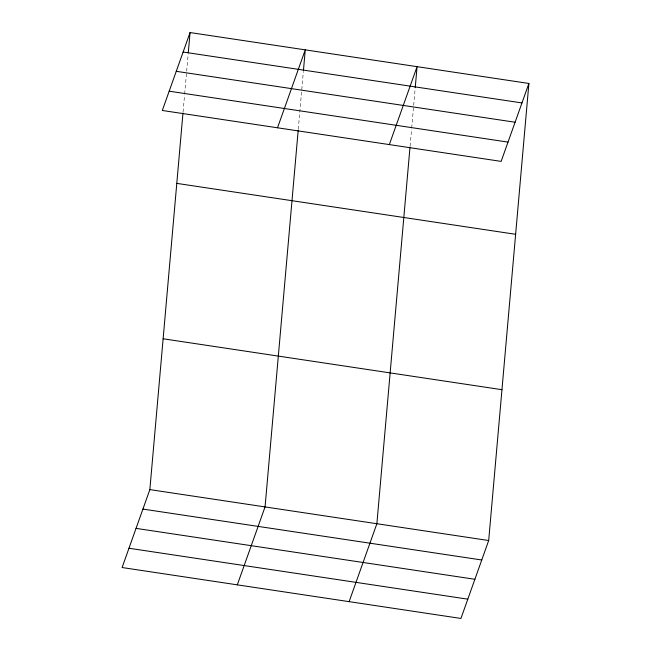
<?xml version="1.0" encoding="UTF-8"?>
<svg xmlns="http://www.w3.org/2000/svg" width="651" height="651" viewBox="0 0 651 651"><rect width="100%" height="100%" fill="white"/><g stroke="black" fill="none" stroke-linecap="round" stroke-linejoin="round"><path stroke-width="0.49" stroke-dasharray="3.25 2.44" d="M183.069 111.988L184.575 94.891M184.664 93.89L188.204 53.667M298.28 129.297L303.317 71.984M410.097 146.101L411.595 129.004M411.684 128.003L415.135 88.788"/><path stroke-width="0.98" d="M528.897 83.466L501.148 161.391L162.311 110.475L190.059 32.55L528.897 83.466L488.689 540.525L460.941 618.45L122.103 567.534L149.852 489.609L182.98 112.989M188.294 52.658L190.059 32.55M298.191 130.306L265.055 506.917L237.306 584.842M303.407 70.975L305.262 49.858L277.513 127.791M410.008 147.11L376.872 523.721L349.123 601.646M415.224 87.779L417.079 66.662L389.331 144.595M183.126 52.023L521.964 102.939M176.258 71.317L515.096 122.233M169.179 91.189L508.016 142.105M176.787 183.379L515.633 234.295M163.116 338.78L501.962 389.697M149.852 489.609L488.689 540.525M142.911 509.082L481.756 559.998M136.043 528.368L474.888 579.284M128.971 548.248L467.809 599.164"/></g></svg>
